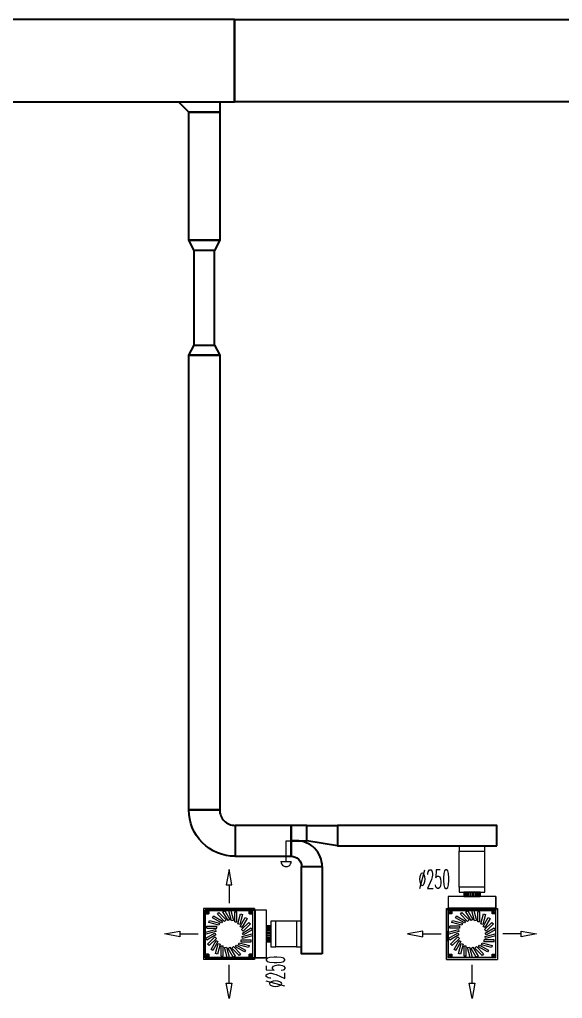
# Model space of a CAD drawing. Header units: inches. Extents: x -172 to 5713, y -54 to 3470.
# Drawn here: x 3937 to 4464, y 27 to 978 of the extents above; entities that cross this region are included whole.
import ezdxf
from ezdxf.enums import TextEntityAlignment as Align

# ---------------------------------------------------------------- set-up
doc = ezdxf.new("R2010")
doc.units = ezdxf.units.IN
doc.header["$MEASUREMENT"] = 0
doc.layers.add('MTY-UFLEME-KANALI', color=20, linetype='Continuous')
for name, color, linetype, lineweight in [('MTY-UFLEME-KANALI-CAP', 21, 'Continuous', 0), ('MTY-UFLEME-KANALI-Flex', 21, 'ZIGZAG', 0), ('STM-U-MENFEZ', 2, 'Continuous', 0), ('VDI3805_Objects', 7, 'Continuous', 0)]:
    doc.layers.add(name, color=color, linetype=linetype, lineweight=lineweight)
doc.styles.add('CAP', font='simplxtw.shx', dxfattribs={"width": 0.65})
doc.linetypes.add('ZIGZAG', pattern='A,0.0001,-0.2,[131,ltypeshp.shx,S=0.2,R=0,X=-0.2,Y=0],-0.4,[131,ltypeshp.shx,S=0.2,R=180.00002,X=0.2,Y=0],-0.2', length=0.8001)

# ---------------------------------------------------------------- blocks, each defined once
blk = doc.blocks.new('A$C19886442')
at = {"layer": 'STM-U-MENFEZ'}
for points in [[(5.15, 48.82), (8.04, 48.82), (5.15, 63.71), (2.26, 48.82), (5.15, 48.82), (5.15, 31)], [(-42.56, 1.2), (-42.56, -1.69), (-57.46, 1.2), (-42.56, 4.09), (-42.56, 1.2), (-24.75, 1.2)], [(5.15, -46.51), (8.04, -46.51), (5.15, -61.41), (2.26, -46.51), (5.15, -46.51), (5.15, -28.7)]]:
    blk.add_lwpolyline(points, dxfattribs=at)
at = {"layer": 'VDI3805_Objects', "color": 7}
for p, q in [((-19.75, 26.1), (30.05, 26.1)), ((-19.75, 26.1), (-19.75, -23.7)), ((-6.15, 20.55), (-4.74, 21.96)), ((0.92, 13.47), (-6.15, 20.55)), ((-4.74, 21.96), (2.33, 14.89)), ((-1.81, 24.25), (-1.81, 24.35)), ((-1.81, 24.35), (7.75, 24.35)), ((7.75, 24.25), (-1.81, 24.25)), ((-0.76, 22.81), (0.97, 23.81)), ((4.24, 14.15), (-0.76, 22.81)), ((0.97, 23.81), (5.97, 15.15)), ((5.03, 23.6), (6.97, 24.12)), ((7.62, 13.94), (5.03, 23.6)), ((6.97, 24.12), (9.55, 14.46)), ((7.75, 24.25), (7.75, 24.35)), ((10.84, 22.87), (12.84, 22.87)), ((10.84, 12.87), (10.84, 22.87)), ((12.84, 12.87), (12.84, 22.87)), ((13.66, 11), (16.25, 20.66)), ((18.18, 20.14), (15.59, 10.48)), ((16.25, 20.66), (18.18, 20.14)), ((30.05, 26.1), (30.05, -23.7)), ((-14.31, 12.31), (-13.79, 14.24)), ((-4.65, 9.72), (-14.31, 12.31)), ((-13.79, 14.24), (-4.13, 11.65)), ((-10.77, 16.96), (-9.77, 18.69)), ((-2.11, 11.96), (-10.77, 16.96)), ((-9.77, 18.69), (-1.11, 13.69)), ((-4.13, 11.65), (-4.65, 9.72)), ((-1.11, 13.69), (-2.11, 11.96)), ((2.33, 14.89), (0.92, 13.47)), ((5.97, 15.15), (4.24, 14.15)), ((9.55, 14.46), (7.62, 13.94)), ((10.84, 12.87), (12.84, 12.87)), ((15.59, 10.48), (13.66, 11)), ((15.91, 8.46), (20.91, 17.12)), ((17.42, 5.43), (24.49, 12.5)), ((22.64, 16.12), (17.64, 7.46)), ((25.9, 11.09), (18.83, 4.02)), ((20.91, 17.12), (22.64, 16.12)), ((24.49, 12.5), (25.9, 11.09)), ((-17.77, 3.02), (-8.11, 5.61)), ((-17.25, 1.09), (-17.77, 3.02)), ((-17.46, -2.97), (-8.8, 2.03)), ((-7.59, 3.68), (-17.25, 1.09)), ((-16.52, 8.89), (-6.52, 8.89)), ((-16.52, 6.89), (-16.52, 8.89)), ((-16.52, 6.89), (-6.52, 6.89)), ((-7.8, 0.3), (-16.46, -4.7)), ((-8.8, 2.03), (-7.8, 0.3)), ((-8.11, 5.61), (-7.59, 3.68)), ((-6.52, 6.89), (-6.52, 8.89)), ((17.64, 7.46), (15.91, 8.46)), ((18.83, 4.02), (17.42, 5.43)), ((17.89, -1.27), (27.55, 1.32)), ((18.1, 2.11), (26.76, 7.11)), ((19.1, 0.38), (18.1, 2.11)), ((27.76, 5.38), (19.1, 0.38)), ((26.76, 7.11), (27.76, 5.38)), ((27.55, 1.32), (28.07, -0.61)), ((-16.46, -4.7), (-17.46, -2.97)), ((-15.61, -8.68), (-8.54, -1.61)), ((-14.19, -10.1), (-15.61, -8.68)), ((-7.12, -3.02), (-14.19, -10.1)), ((-12.34, -13.72), (-7.34, -5.06)), ((-5.61, -6.06), (-10.61, -14.72)), ((-8.54, -1.61), (-7.12, -3.02)), ((-7.89, -17.74), (-5.3, -8.08)), ((-7.34, -5.06), (-5.61, -6.06)), ((-3.37, -8.59), (-5.95, -18.25)), ((-5.3, -8.08), (-3.37, -8.59)), ((14.43, -9.24), (14.95, -7.31)), ((24.09, -11.83), (14.43, -9.24)), ((14.95, -7.31), (24.6, -9.9)), ((16.81, -4.48), (26.81, -4.48)), ((16.81, -6.48), (16.81, -4.48)), ((16.81, -6.48), (26.81, -6.48)), ((18.41, -3.2), (17.89, -1.27)), ((28.07, -0.61), (18.41, -3.2)), ((26.81, -6.48), (26.81, -4.48)), ((-10.61, -14.72), (-12.34, -13.72)), ((-5.95, -18.25), (-7.89, -17.74)), ((-2.54, -20.46), (-2.54, -10.46)), ((-2.54, -10.46), (-0.54, -10.46)), ((-0.54, -20.46), (-0.54, -10.46)), ((0.74, -12.06), (2.67, -11.54)), ((3.33, -21.71), (0.74, -12.06)), ((2.67, -11.54), (5.26, -21.2)), ((4.32, -12.74), (6.06, -11.74)), ((9.32, -21.4), (4.32, -12.74)), ((6.06, -11.74), (11.06, -20.4)), ((7.96, -12.48), (9.38, -11.07)), ((15.03, -19.55), (7.96, -12.48)), ((9.38, -11.07), (16.45, -18.14)), ((11.41, -11.29), (12.41, -9.56)), ((20.07, -16.29), (11.41, -11.29)), ((12.41, -9.56), (21.07, -14.56)), ((16.45, -18.14), (15.03, -19.55)), ((21.07, -14.56), (20.07, -16.29)), ((24.6, -9.9), (24.09, -11.83)), ((30.05, -23.7), (-19.75, -23.7)), ((-2.54, -20.46), (-0.54, -20.46)), ((5.26, -21.2), (3.33, -21.71)), ((11.06, -20.4), (9.32, -21.4))]:
    blk.add_line(p, q, dxfattribs=at)
at = {"layer": 'VDI3805_Objects', "color": 0}
for p, q in [((29.95, 26), (-19.65, 26)), ((-19.65, 26), (-19.65, -23.6)), ((29.95, 26), (29.95, -23.6)), ((29.95, -23.6), (-19.65, -23.6))]:
    blk.add_line(p, q, dxfattribs=at)
at = {"layer": 'VDI3805_Objects', "color": 253}
for p, q in [((28.2, 24.25), (-17.9, 24.25)), ((-17.9, -21.85), (-17.9, 24.25)), ((-17.8, 24.15), (28.1, 24.15)), ((-17.8, -21.75), (-17.8, 24.15)), ((-14.75, 23.7), (-17.35, 23.7)), ((-17.35, 23.7), (-17.35, 20.7)), ((-17.35, 23.7), (-14.35, 23.7)), ((-17.35, 20.7), (-14.75, 20.7)), ((-14.35, 20.7), (-17.35, 20.7)), ((-16.35, 22.2), (-16.34, 22.3)), ((-16.34, 22.11), (-16.35, 22.2)), ((-16.34, 22.3), (-16.31, 22.39)), ((-16.31, 22.01), (-16.34, 22.11)), ((-16.31, 22.39), (-16.27, 22.48)), ((-16.27, 21.93), (-16.31, 22.01)), ((-16.27, 22.48), (-16.21, 22.56)), ((-16.21, 21.85), (-16.27, 21.93)), ((-16.21, 22.56), (-16.13, 22.62)), ((-16.13, 21.79), (-16.21, 21.85)), ((-16.13, 22.62), (-16.04, 22.67)), ((-16.04, 21.74), (-16.13, 21.79)), ((-16.04, 22.67), (-15.95, 22.69)), ((-15.95, 21.71), (-16.04, 21.74)), ((-15.95, 22.69), (-15.85, 22.7)), ((-15.85, 21.7), (-15.95, 21.71)), ((-15.85, 22.7), (-15.75, 22.69)), ((-15.75, 21.71), (-15.85, 21.7)), ((-15.75, 22.69), (-15.66, 22.67)), ((-15.66, 21.74), (-15.75, 21.71)), ((-15.66, 22.67), (-15.57, 22.62)), ((-15.57, 21.79), (-15.66, 21.74)), ((-15.57, 22.62), (-15.5, 22.56)), ((-15.5, 21.85), (-15.57, 21.79)), ((-15.5, 22.56), (-15.44, 22.48)), ((-15.44, 21.93), (-15.5, 21.85)), ((-15.44, 22.48), (-15.39, 22.39)), ((-15.39, 22.01), (-15.44, 21.93)), ((-15.39, 22.39), (-15.36, 22.3)), ((-15.36, 22.11), (-15.39, 22.01)), ((-15.36, 22.3), (-15.35, 22.2)), ((-15.35, 22.2), (-15.36, 22.11)), ((-14.75, 23.7), (-14.75, 20.7)), ((-14.35, 23.7), (-14.35, 20.7)), ((24.65, 20.7), (24.65, 23.7)), ((24.65, 23.7), (27.65, 23.7)), ((27.65, 20.7), (24.65, 20.7)), ((27.65, 23.7), (25.05, 23.7)), ((25.05, 20.7), (25.05, 23.7)), ((25.05, 20.7), (27.65, 20.7)), ((25.65, 22.2), (25.66, 22.3)), ((25.66, 22.11), (25.65, 22.2)), ((25.66, 22.3), (25.69, 22.39)), ((25.69, 22.01), (25.66, 22.11)), ((25.69, 22.39), (25.73, 22.48)), ((25.73, 21.93), (25.69, 22.01)), ((25.73, 22.48), (25.79, 22.56)), ((25.79, 21.85), (25.73, 21.93)), ((25.79, 22.56), (25.87, 22.62)), ((25.87, 21.79), (25.79, 21.85)), ((25.87, 22.62), (25.96, 22.67)), ((25.96, 21.74), (25.87, 21.79)), ((25.96, 22.67), (26.05, 22.69)), ((26.05, 21.71), (25.96, 21.74)), ((26.05, 22.69), (26.15, 22.7)), ((26.15, 21.7), (26.05, 21.71)), ((26.15, 22.7), (26.25, 22.69)), ((26.25, 21.71), (26.15, 21.7)), ((26.25, 22.69), (26.34, 22.67)), ((26.34, 21.74), (26.25, 21.71)), ((26.34, 22.67), (26.43, 22.62)), ((26.43, 21.79), (26.34, 21.74)), ((26.43, 22.62), (26.5, 22.56)), ((26.5, 21.85), (26.43, 21.79)), ((26.5, 22.56), (26.56, 22.48)), ((26.56, 21.93), (26.5, 21.85)), ((26.56, 22.48), (26.61, 22.39)), ((26.61, 22.01), (26.56, 21.93)), ((26.61, 22.39), (26.64, 22.3)), ((26.64, 22.11), (26.61, 22.01)), ((26.64, 22.3), (26.65, 22.2)), ((26.65, 22.2), (26.64, 22.11)), ((27.65, 20.7), (27.65, 23.7)), ((28.1, 24.15), (28.1, -21.75)), ((28.2, -21.85), (28.2, 24.25)), ((28.2, 24.25), (30.47, 24.25)), ((41.7, 24.25), (28.2, 24.25)), ((30.47, 24.25), (30.47, -21.85)), ((41.7, 24.25), (30.47, 24.25)), ((41.6, -21.85), (41.6, 24.25)), ((41.6, 24.25), (41.7, 24.25)), ((41.7, -21.85), (41.7, 24.25)), ((41.7, -21.85), (41.7, 24.25)), ((41.7, 8.95), (41.7, 9.1)), ((45.7, 9.1), (41.7, 9.1)), ((45.7, 9), (41.7, 9)), ((41.7, 9), (41.7, 8.85)), ((41.7, 8.5), (41.7, 8.95)), ((45.7, 8.95), (41.7, 8.95)), ((45.7, 8.85), (41.7, 8.85)), ((41.7, 8.85), (41.7, 8.41)), ((41.7, 7.77), (41.7, 8.5)), ((45.7, 8.5), (41.7, 8.5)), ((45.7, 8.41), (41.7, 8.41)), ((41.7, 8.41), (41.7, 7.69)), ((41.7, 6.79), (41.7, 7.77)), ((45.7, 7.77), (41.7, 7.77)), ((45.7, 7.69), (41.7, 7.69)), ((41.7, 7.69), (41.7, 6.72)), ((41.7, 5.59), (41.7, 6.79)), ((45.7, 6.79), (41.7, 6.79)), ((45.7, 6.72), (41.7, 6.72)), ((41.7, 6.72), (41.7, 5.54)), ((41.7, 4.23), (41.7, 5.59)), ((45.7, 5.59), (41.7, 5.59)), ((45.7, 5.54), (41.7, 5.54)), ((41.7, 5.54), (41.7, 4.19)), ((41.7, 2.74), (41.7, 4.23)), ((45.7, 4.23), (41.7, 4.23)), ((45.7, 4.19), (41.7, 4.19)), ((41.7, 4.19), (41.7, 2.73)), ((41.7, 1.2), (41.7, 2.74)), ((45.7, 2.74), (41.7, 2.74)), ((45.7, 2.73), (41.7, 2.73)), ((41.7, 2.73), (41.7, 1.2)), ((41.7, -0.34), (41.7, 1.2)), ((45.7, 1.2), (41.7, 1.2)), ((41.7, 1.2), (41.7, -0.32)), ((45.7, 8.95), (45.7, 9.1)), ((45.7, 8.85), (45.7, 9)), ((45.7, 8.5), (45.7, 8.95)), ((45.7, 8.41), (45.7, 8.85)), ((45.7, 7.77), (45.7, 8.5)), ((45.7, 7.69), (45.7, 8.41)), ((45.7, 6.79), (45.7, 7.77)), ((45.7, 6.72), (45.7, 7.69)), ((45.7, 5.59), (45.7, 6.79)), ((45.7, 5.54), (45.7, 6.72)), ((45.7, 4.23), (45.7, 5.59)), ((45.7, 4.19), (45.7, 5.54)), ((45.7, 2.74), (45.7, 4.23)), ((45.7, 2.73), (45.7, 4.19)), ((45.7, 1.2), (45.7, 2.74)), ((45.7, 1.2), (45.7, 2.73)), ((45.7, -0.34), (45.7, 1.2)), ((45.7, -0.32), (45.7, 1.2)), ((45.7, -0.32), (41.7, -0.32)), ((41.7, -0.32), (41.7, -1.78)), ((41.7, -1.82), (41.7, -0.34)), ((45.7, -0.34), (41.7, -0.34)), ((45.7, -1.78), (41.7, -1.78)), ((41.7, -1.78), (41.7, -3.13)), ((41.7, -3.19), (41.7, -1.82)), ((45.7, -1.82), (41.7, -1.82)), ((45.7, -3.13), (41.7, -3.13)), ((41.7, -3.13), (41.7, -4.31)), ((41.7, -4.38), (41.7, -3.19)), ((45.7, -3.19), (41.7, -3.19)), ((45.7, -4.31), (41.7, -4.31)), ((41.7, -4.31), (41.7, -5.28)), ((41.7, -5.36), (41.7, -4.38)), ((45.7, -4.38), (41.7, -4.38)), ((45.7, -5.28), (41.7, -5.28)), ((41.7, -5.28), (41.7, -6)), ((41.7, -6.09), (41.7, -5.36)), ((45.7, -5.36), (41.7, -5.36)), ((45.7, -6), (41.7, -6)), ((41.7, -6), (41.7, -6.45)), ((41.7, -6.54), (41.7, -6.09)), ((45.7, -6.09), (41.7, -6.09)), ((45.7, -6.45), (41.7, -6.45)), ((41.7, -6.45), (41.7, -6.6)), ((41.7, -6.54), (41.7, -6.7)), ((45.7, -6.54), (41.7, -6.54)), ((45.7, -6.6), (41.7, -6.6)), ((45.7, -6.7), (41.7, -6.7)), ((45.7, -1.78), (45.7, -0.32)), ((45.7, -1.82), (45.7, -0.34)), ((45.7, -3.13), (45.7, -1.78)), ((45.7, -3.19), (45.7, -1.82)), ((45.7, -4.31), (45.7, -3.13)), ((45.7, -4.38), (45.7, -3.19)), ((45.7, -5.28), (45.7, -4.31)), ((45.7, -5.36), (45.7, -4.38)), ((45.7, -6), (45.7, -5.28)), ((45.7, -6.09), (45.7, -5.36)), ((45.7, -6.45), (45.7, -6)), ((45.7, -6.54), (45.7, -6.09)), ((45.7, -6.6), (45.7, -6.45)), ((45.7, -6.7), (45.7, -6.54)), ((-14.75, -18.3), (-17.35, -18.3)), ((-17.35, -18.3), (-17.35, -21.3)), ((-17.35, -18.3), (-14.35, -18.3)), ((-14.75, -18.3), (-14.75, -21.3)), ((-14.35, -18.3), (-14.35, -21.3)), ((24.65, -21.3), (24.65, -18.3)), ((24.65, -18.3), (27.65, -18.3)), ((27.65, -18.3), (25.05, -18.3)), ((25.05, -21.3), (25.05, -18.3)), ((27.65, -21.3), (27.65, -18.3)), ((-17.9, -21.85), (28.2, -21.85)), ((28.1, -21.75), (-17.8, -21.75)), ((-17.35, -21.3), (-14.75, -21.3)), ((-14.35, -21.3), (-17.35, -21.3)), ((-16.35, -19.8), (-16.34, -19.7)), ((-16.34, -19.89), (-16.35, -19.8)), ((-16.34, -19.7), (-16.31, -19.61)), ((-16.31, -19.99), (-16.34, -19.89)), ((-16.31, -19.61), (-16.27, -19.52)), ((-16.27, -20.07), (-16.31, -19.99)), ((-16.27, -19.52), (-16.21, -19.44)), ((-16.21, -20.15), (-16.27, -20.07)), ((-16.21, -19.44), (-16.13, -19.38)), ((-16.13, -20.21), (-16.21, -20.15)), ((-16.13, -19.38), (-16.04, -19.33)), ((-16.04, -20.26), (-16.13, -20.21)), ((-16.04, -19.33), (-15.95, -19.31)), ((-15.95, -20.29), (-16.04, -20.26)), ((-15.95, -19.31), (-15.85, -19.3)), ((-15.85, -20.3), (-15.95, -20.29)), ((-15.85, -19.3), (-15.75, -19.31)), ((-15.75, -20.29), (-15.85, -20.3)), ((-15.75, -19.31), (-15.66, -19.33)), ((-15.66, -20.26), (-15.75, -20.29)), ((-15.66, -19.33), (-15.57, -19.38)), ((-15.57, -20.21), (-15.66, -20.26)), ((-15.57, -19.38), (-15.5, -19.44)), ((-15.5, -20.15), (-15.57, -20.21)), ((-15.5, -19.44), (-15.44, -19.52)), ((-15.44, -20.07), (-15.5, -20.15)), ((-15.44, -19.52), (-15.39, -19.61)), ((-15.39, -19.99), (-15.44, -20.07)), ((-15.39, -19.61), (-15.36, -19.7)), ((-15.36, -19.89), (-15.39, -19.99)), ((-15.36, -19.7), (-15.35, -19.8)), ((-15.35, -19.8), (-15.36, -19.89)), ((27.65, -21.3), (24.65, -21.3)), ((25.05, -21.3), (27.65, -21.3)), ((25.65, -19.8), (25.66, -19.7)), ((25.66, -19.89), (25.65, -19.8)), ((25.66, -19.7), (25.69, -19.61)), ((25.69, -19.99), (25.66, -19.89)), ((25.69, -19.61), (25.73, -19.52)), ((25.73, -20.07), (25.69, -19.99)), ((25.73, -19.52), (25.79, -19.44)), ((25.79, -20.15), (25.73, -20.07)), ((25.79, -19.44), (25.87, -19.38)), ((25.87, -20.21), (25.79, -20.15)), ((25.87, -19.38), (25.96, -19.33)), ((25.96, -20.26), (25.87, -20.21)), ((25.96, -19.33), (26.05, -19.31)), ((26.05, -20.29), (25.96, -20.26)), ((26.05, -19.31), (26.15, -19.3)), ((26.15, -20.3), (26.05, -20.29)), ((26.15, -19.3), (26.25, -19.31)), ((26.25, -20.29), (26.15, -20.3)), ((26.25, -19.31), (26.34, -19.33)), ((26.34, -20.26), (26.25, -20.29)), ((26.34, -19.33), (26.43, -19.38)), ((26.43, -20.21), (26.34, -20.26)), ((26.43, -19.38), (26.5, -19.44)), ((26.5, -20.15), (26.43, -20.21)), ((26.5, -19.44), (26.56, -19.52)), ((26.56, -20.07), (26.5, -20.15)), ((26.56, -19.52), (26.61, -19.61)), ((26.61, -19.99), (26.56, -20.07)), ((26.61, -19.61), (26.64, -19.7)), ((26.64, -19.89), (26.61, -19.99)), ((26.64, -19.7), (26.65, -19.8)), ((26.65, -19.8), (26.64, -19.89)), ((28.2, -21.85), (30.47, -21.85)), ((41.7, -21.85), (28.2, -21.85)), ((30.47, -21.85), (41.7, -21.85)), ((41.7, -21.85), (41.6, -21.85))]:
    blk.add_line(p, q, dxfattribs=at)
at = {"layer": 'VDI3805_Objects', "color": 38}
for p, q in [((-1.57, 24.38), (-1.74, 24.38)), ((-1.74, 24.38), (-1.74, 24.26)), ((-1.74, 24.38), (-1.51, 24.38)), ((-1.74, 24.26), (-1.57, 24.26)), ((-1.51, 24.26), (-1.74, 24.26)), ((-1.38, 24.38), (-1.57, 24.38)), ((-1.57, 24.38), (-1.57, 24.26)), ((-1.57, 24.26), (-1.38, 24.26)), ((-1.51, 24.38), (-1.51, 24.26)), ((-1.35, 24.38), (-1.38, 24.38)), ((-1.38, 24.38), (-1.38, 24.26)), ((-1.38, 24.26), (-1.35, 24.26)), ((-1.35, 24.38), (-1.23, 24.38)), ((-1.35, 24.38), (-1.35, 24.26)), ((-1.23, 24.26), (-1.35, 24.26)), ((-1.23, 24.38), (-1.23, 24.26)), ((-0.95, 24.38), (-1.07, 24.38)), ((-1.07, 24.26), (-1.07, 24.38)), ((-0.95, 24.26), (-1.07, 24.26)), ((-0.95, 24.26), (-0.95, 24.38)), ((-0.69, 24.38), (-0.8, 24.38)), ((-0.8, 24.38), (-0.8, 24.26)), ((-0.8, 24.38), (-0.69, 24.38)), ((-0.8, 24.26), (-0.69, 24.26)), ((-0.69, 24.26), (-0.8, 24.26)), ((-0.38, 24.38), (-0.69, 24.38)), ((-0.69, 24.38), (-0.69, 24.26)), ((-0.69, 24.38), (-0.69, 24.26)), ((-0.69, 24.38), (-0.39, 24.38)), ((-0.69, 24.26), (-0.38, 24.26)), ((-0.39, 24.26), (-0.69, 24.26)), ((-0.39, 24.38), (-0.39, 24.26)), ((-0.39, 24.38), (-0.27, 24.38)), ((-0.27, 24.26), (-0.39, 24.26)), ((-0.27, 24.38), (-0.38, 24.38)), ((-0.38, 24.38), (-0.38, 24.26)), ((-0.38, 24.26), (-0.27, 24.26)), ((-0.27, 24.38), (-0.27, 24.26)), ((0.01, 24.38), (-0.11, 24.38)), ((-0.11, 24.38), (-0.11, 24.26)), ((-0.11, 24.26), (0.01, 24.26)), ((0.28, 24.38), (0.01, 24.38)), ((0.01, 24.38), (0.01, 24.26)), ((0.01, 24.26), (0.28, 24.26)), ((0.28, 24.38), (0.39, 24.38)), ((0.28, 24.38), (0.28, 24.26)), ((0.39, 24.26), (0.28, 24.26)), ((0.39, 24.38), (0.39, 24.26)), ((0.56, 24.38), (0.55, 24.38)), ((0.55, 24.38), (0.55, 24.26)), ((0.55, 24.38), (0.61, 24.38)), ((0.61, 24.38), (0.55, 24.38)), ((0.55, 24.38), (0.55, 24.26)), ((0.55, 24.38), (0.56, 24.38)), ((0.55, 24.26), (0.56, 24.26)), ((0.61, 24.26), (0.55, 24.26)), ((0.55, 24.26), (0.61, 24.26)), ((0.56, 24.26), (0.55, 24.26)), ((0.56, 24.38), (0.59, 24.38)), ((0.59, 24.38), (0.56, 24.38)), ((0.56, 24.38), (0.56, 24.26)), ((0.59, 24.26), (0.56, 24.26)), ((0.56, 24.26), (0.59, 24.26)), ((0.59, 24.38), (0.59, 24.26)), ((0.59, 24.38), (0.62, 24.38)), ((0.62, 24.38), (0.59, 24.38)), ((0.59, 24.38), (0.59, 24.26)), ((0.62, 24.26), (0.59, 24.26)), ((0.59, 24.26), (0.62, 24.26)), ((0.61, 24.38), (0.61, 24.26)), ((0.61, 24.38), (0.67, 24.38)), ((0.67, 24.38), (0.61, 24.38)), ((0.61, 24.38), (0.61, 24.26)), ((0.67, 24.26), (0.61, 24.26)), ((0.61, 24.26), (0.67, 24.26)), ((0.62, 24.38), (0.62, 24.26)), ((0.62, 24.38), (0.65, 24.38)), ((0.65, 24.38), (0.62, 24.38)), ((0.62, 24.38), (0.62, 24.26)), ((0.65, 24.26), (0.62, 24.26)), ((0.62, 24.26), (0.65, 24.26)), ((0.65, 24.38), (0.65, 24.26)), ((0.65, 24.38), (0.68, 24.38)), ((0.68, 24.38), (0.65, 24.38)), ((0.65, 24.38), (0.65, 24.26)), ((0.68, 24.26), (0.65, 24.26)), ((0.65, 24.26), (0.68, 24.26)), ((0.67, 24.38), (0.67, 24.26)), ((0.67, 24.38), (0.73, 24.38)), ((0.73, 24.38), (0.67, 24.38)), ((0.67, 24.38), (0.67, 24.26)), ((0.73, 24.26), (0.67, 24.26)), ((0.67, 24.26), (0.73, 24.26)), ((0.68, 24.38), (0.68, 24.26)), ((0.68, 24.38), (0.72, 24.38)), ((0.72, 24.38), (0.68, 24.38)), ((0.68, 24.38), (0.68, 24.26)), ((0.72, 24.26), (0.68, 24.26)), ((0.68, 24.26), (0.72, 24.26)), ((0.72, 24.38), (0.72, 24.26)), ((0.72, 24.38), (0.76, 24.38)), ((0.76, 24.38), (0.72, 24.38)), ((0.72, 24.38), (0.72, 24.26)), ((0.76, 24.26), (0.72, 24.26)), ((0.72, 24.26), (0.76, 24.26)), ((0.73, 24.38), (0.73, 24.26)), ((0.73, 24.38), (0.8, 24.38)), ((0.8, 24.38), (0.73, 24.38)), ((0.73, 24.38), (0.73, 24.26)), ((0.8, 24.26), (0.73, 24.26)), ((0.73, 24.26), (0.8, 24.26)), ((0.76, 24.38), (0.76, 24.26)), ((0.76, 24.38), (0.79, 24.38)), ((0.79, 24.38), (0.76, 24.38)), ((0.76, 24.38), (0.76, 24.26)), ((0.79, 24.26), (0.76, 24.26)), ((0.76, 24.26), (0.79, 24.26)), ((0.79, 24.38), (0.79, 24.26)), ((0.79, 24.38), (0.82, 24.38)), ((0.83, 24.38), (0.79, 24.38)), ((0.79, 24.38), (0.79, 24.26)), ((0.82, 24.26), (0.79, 24.26)), ((0.79, 24.26), (0.83, 24.26)), ((0.8, 24.38), (0.8, 24.26)), ((0.8, 24.38), (0.85, 24.38)), ((0.85, 24.38), (0.8, 24.38)), ((0.8, 24.38), (0.8, 24.26)), ((0.85, 24.26), (0.8, 24.26)), ((0.8, 24.26), (0.85, 24.26)), ((0.82, 24.38), (0.82, 24.26)), ((0.82, 24.38), (0.85, 24.38)), ((0.85, 24.26), (0.82, 24.26)), ((0.85, 24.38), (0.83, 24.38)), ((0.83, 24.38), (0.83, 24.26)), ((0.83, 24.26), (0.85, 24.26)), ((0.85, 24.38), (0.85, 24.26)), ((0.85, 24.38), (0.88, 24.38)), ((0.88, 24.38), (0.85, 24.38)), ((0.85, 24.38), (0.85, 24.26)), ((0.85, 24.38), (0.85, 24.26)), ((0.85, 24.38), (0.91, 24.38)), ((0.91, 24.38), (0.85, 24.38)), ((0.85, 24.38), (0.85, 24.26)), ((0.88, 24.26), (0.85, 24.26)), ((0.85, 24.26), (0.88, 24.26)), ((0.91, 24.26), (0.85, 24.26)), ((0.85, 24.26), (0.91, 24.26)), ((0.88, 24.38), (0.88, 24.26)), ((0.88, 24.38), (0.9, 24.38)), ((0.9, 24.38), (0.88, 24.38)), ((0.88, 24.38), (0.88, 24.26)), ((0.9, 24.26), (0.88, 24.26)), ((0.88, 24.26), (0.9, 24.26)), ((0.9, 24.38), (0.9, 24.26)), ((0.9, 24.38), (0.91, 24.38)), ((0.91, 24.38), (0.9, 24.38)), ((0.9, 24.38), (0.9, 24.26)), ((0.91, 24.26), (0.9, 24.26)), ((0.9, 24.26), (0.91, 24.26)), ((0.91, 24.38), (0.91, 24.26)), ((0.91, 24.38), (0.91, 24.38)), ((0.91, 24.38), (0.91, 24.26)), ((0.91, 24.38), (0.91, 24.38)), ((0.91, 24.38), (0.91, 24.26)), ((0.91, 24.38), (0.91, 24.26)), ((0.91, 24.38), (0.96, 24.38)), ((0.96, 24.38), (0.91, 24.38)), ((0.91, 24.38), (0.91, 24.26)), ((0.91, 24.26), (0.91, 24.26)), ((0.91, 24.26), (0.91, 24.26)), ((0.96, 24.26), (0.91, 24.26)), ((0.91, 24.26), (0.96, 24.26)), ((0.96, 24.38), (0.96, 24.26)), ((0.96, 24.38), (1, 24.38)), ((1, 24.38), (0.96, 24.38)), ((0.96, 24.38), (0.96, 24.26)), ((1, 24.26), (0.96, 24.26)), ((0.96, 24.26), (1, 24.26)), ((1, 24.38), (1, 24.26)), ((1, 24.38), (1.02, 24.38)), ((1.02, 24.26), (1, 24.26)), ((1.02, 24.38), (1.02, 24.26)), ((1.02, 24.38), (1.04, 24.38)), ((1.04, 24.26), (1.02, 24.26)), ((1.04, 24.38), (1.04, 24.26)), ((1.04, 24.38), (1.05, 24.38)), ((1.05, 24.26), (1.04, 24.26)), ((1.05, 24.38), (1.05, 24.26)), ((1.2, 24.38), (1.58, 24.38)), ((1.2, 24.38), (1.2, 24.26)), ((1.2, 24.38), (1.47, 24.38)), ((1.58, 24.26), (1.2, 24.26)), ((1.47, 24.26), (1.2, 24.26)), ((1.47, 24.38), (1.47, 24.26)), ((1.58, 24.38), (1.58, 24.26)), ((2.25, 24.38), (1.73, 24.38)), ((1.73, 24.38), (1.73, 24.26)), ((1.73, 24.38), (1.93, 24.38)), ((1.73, 24.26), (2.25, 24.26)), ((1.93, 24.26), (1.73, 24.26)), ((1.93, 24.38), (1.93, 24.26)), ((1.93, 24.38), (2.05, 24.38)), ((2.05, 24.26), (1.93, 24.26)), ((2.05, 24.38), (2.05, 24.26)), ((2.05, 24.38), (2.25, 24.38)), ((2.25, 24.26), (2.05, 24.26)), ((2.25, 24.38), (2.25, 24.26)), ((2.35, 24.38), (2.34, 24.38)), ((2.34, 24.38), (2.34, 24.26)), ((2.34, 24.38), (2.34, 24.38)), ((2.34, 24.38), (2.34, 24.26)), ((2.34, 24.26), (2.35, 24.26)), ((2.34, 24.26), (2.34, 24.26)), ((2.37, 24.38), (2.35, 24.38)), ((2.35, 24.38), (2.35, 24.26)), ((2.35, 24.26), (2.37, 24.26)), ((2.4, 24.38), (2.37, 24.38)), ((2.37, 24.38), (2.37, 24.26)), ((2.37, 24.26), (2.37, 24.38)), ((2.37, 24.38), (2.38, 24.38)), ((2.37, 24.26), (2.4, 24.26)), ((2.38, 24.26), (2.37, 24.26)), ((2.39, 24.38), (2.38, 24.38)), ((2.38, 24.26), (2.38, 24.38)), ((2.38, 24.26), (2.39, 24.26)), ((2.39, 24.26), (2.39, 24.38)), ((2.4, 24.38), (2.39, 24.38)), ((2.39, 24.26), (2.4, 24.26)), ((2.44, 24.38), (2.4, 24.38)), ((2.4, 24.38), (2.4, 24.26)), ((2.4, 24.26), (2.4, 24.38)), ((2.43, 24.38), (2.4, 24.38)), ((2.4, 24.26), (2.44, 24.26)), ((2.4, 24.26), (2.43, 24.26)), ((2.43, 24.26), (2.43, 24.38)), ((2.46, 24.38), (2.43, 24.38)), ((2.43, 24.26), (2.46, 24.26)), ((2.48, 24.38), (2.44, 24.38)), ((2.44, 24.38), (2.44, 24.26)), ((2.44, 24.26), (2.48, 24.26)), ((2.46, 24.38), (2.45, 24.38)), ((2.45, 24.38), (2.45, 24.26)), ((2.45, 24.38), (2.45, 24.38)), ((2.45, 24.38), (2.45, 24.26)), ((2.45, 24.38), (2.46, 24.38)), ((2.52, 24.38), (2.45, 24.38)), ((2.45, 24.38), (2.45, 24.26)), ((2.45, 24.38), (2.5, 24.38)), ((2.45, 24.26), (2.46, 24.26)), ((2.45, 24.26), (2.45, 24.26)), ((2.46, 24.26), (2.45, 24.26)), ((2.45, 24.26), (2.52, 24.26)), ((2.5, 24.26), (2.45, 24.26)), ((2.45, 24.26), (2.45, 24.26)), ((2.46, 24.26), (2.46, 24.38)), ((2.49, 24.38), (2.46, 24.38)), ((2.47, 24.38), (2.46, 24.38)), ((2.46, 24.38), (2.46, 24.26)), ((2.46, 24.38), (2.46, 24.38)), ((2.46, 24.38), (2.46, 24.26)), ((2.46, 24.38), (2.46, 24.26)), ((2.46, 24.38), (2.46, 24.38)), ((2.46, 24.38), (2.46, 24.26)), ((2.46, 24.38), (2.47, 24.38)), ((2.46, 24.26), (2.49, 24.26)), ((2.46, 24.26), (2.47, 24.26)), ((2.46, 24.26), (2.46, 24.26)), ((2.46, 24.26), (2.46, 24.26)), ((2.47, 24.26), (2.46, 24.26)), ((2.49, 24.38), (2.47, 24.38)), ((2.47, 24.38), (2.47, 24.26)), ((2.47, 24.38), (2.47, 24.26)), ((2.47, 24.38), (2.48, 24.38)), ((2.47, 24.26), (2.49, 24.26)), ((2.48, 24.26), (2.47, 24.26)), ((2.52, 24.38), (2.48, 24.38)), ((2.48, 24.38), (2.48, 24.26)), ((2.48, 24.38), (2.48, 24.26)), ((2.48, 24.38), (2.49, 24.38)), ((2.48, 24.26), (2.52, 24.26)), ((2.49, 24.26), (2.48, 24.26)), ((2.49, 24.26), (2.49, 24.38)), ((2.53, 24.38), (2.49, 24.38)), ((2.5, 24.38), (2.49, 24.38)), ((2.49, 24.38), (2.49, 24.26)), ((2.49, 24.38), (2.49, 24.26)), ((2.49, 24.38), (2.51, 24.38)), ((2.49, 24.26), (2.53, 24.26)), ((2.49, 24.26), (2.5, 24.26)), ((2.51, 24.26), (2.49, 24.26)), ((2.51, 24.38), (2.5, 24.38)), ((2.5, 24.38), (2.5, 24.26)), ((2.5, 24.38), (2.5, 24.26)), ((2.5, 24.38), (2.57, 24.38)), ((2.5, 24.26), (2.5, 24.38)), ((2.5, 24.38), (2.5, 24.38)), ((2.5, 24.26), (2.5, 24.38)), ((2.5, 24.38), (2.5, 24.38)), ((2.5, 24.26), (2.5, 24.38)), ((2.5, 24.38), (2.5, 24.38)), ((2.5, 24.26), (2.5, 24.38)), ((2.5, 24.26), (2.5, 24.38)), ((2.5, 24.38), (2.5, 24.38)), ((2.51, 24.38), (2.5, 24.38)), ((2.5, 24.26), (2.51, 24.26)), ((2.57, 24.26), (2.5, 24.26)), ((2.5, 24.26), (2.5, 24.26)), ((2.5, 24.26), (2.5, 24.26)), ((2.5, 24.26), (2.5, 24.26)), ((2.5, 24.26), (2.5, 24.26)), ((2.5, 24.26), (2.51, 24.26)), ((2.53, 24.38), (2.51, 24.38)), ((2.51, 24.38), (2.51, 24.26)), ((2.51, 24.38), (2.51, 24.26)), ((2.51, 24.38), (2.52, 24.38)), ((2.51, 24.26), (2.51, 24.38)), ((2.52, 24.38), (2.51, 24.38)), ((2.51, 24.26), (2.53, 24.26)), ((2.52, 24.26), (2.51, 24.26)), ((2.51, 24.26), (2.52, 24.26)), ((2.57, 24.38), (2.52, 24.38)), ((2.52, 24.38), (2.52, 24.26)), ((2.52, 24.38), (2.52, 24.26)), ((2.52, 24.26), (2.52, 24.38)), ((2.52, 24.26), (2.52, 24.38)), ((2.52, 24.38), (2.52, 24.38)), ((2.53, 24.38), (2.52, 24.38)), ((2.52, 24.26), (2.57, 24.26)), ((2.52, 24.26), (2.52, 24.26)), ((2.52, 24.26), (2.53, 24.26)), ((2.53, 24.26), (2.53, 24.38)), ((2.57, 24.38), (2.53, 24.38)), ((2.66, 24.38), (2.53, 24.38)), ((2.53, 24.38), (2.53, 24.26)), ((2.62, 24.38), (2.53, 24.38)), ((2.53, 24.26), (2.57, 24.26)), ((2.53, 24.26), (2.66, 24.26)), ((2.53, 24.26), (2.62, 24.26)), ((2.61, 24.38), (2.57, 24.38)), ((2.57, 24.38), (2.57, 24.26)), ((2.6, 24.38), (2.57, 24.38)), ((2.57, 24.38), (2.57, 24.26)), ((2.57, 24.38), (2.62, 24.38)), ((2.57, 24.26), (2.61, 24.26)), ((2.57, 24.26), (2.6, 24.26)), ((2.62, 24.26), (2.57, 24.26)), ((2.6, 24.26), (2.6, 24.38)), ((2.64, 24.38), (2.6, 24.38)), ((2.6, 24.26), (2.64, 24.26)), ((2.65, 24.38), (2.61, 24.38)), ((2.61, 24.38), (2.61, 24.26)), ((2.65, 24.26), (2.61, 24.26)), ((2.62, 24.38), (2.62, 24.26)), ((2.62, 24.38), (2.66, 24.38)), ((2.66, 24.26), (2.62, 24.26)), ((2.64, 24.26), (2.64, 24.38)), ((2.67, 24.38), (2.64, 24.38)), ((2.64, 24.26), (2.67, 24.26)), ((2.69, 24.38), (2.65, 24.38)), ((2.65, 24.38), (2.65, 24.26)), ((2.69, 24.26), (2.65, 24.26)), ((2.66, 24.38), (2.66, 24.26)), ((2.67, 24.26), (2.67, 24.38)), ((2.7, 24.38), (2.67, 24.38)), ((2.67, 24.26), (2.7, 24.26)), ((2.73, 24.38), (2.69, 24.38)), ((2.69, 24.38), (2.69, 24.26)), ((2.73, 24.26), (2.69, 24.26)), ((2.7, 24.26), (2.7, 24.38)), ((2.73, 24.38), (2.7, 24.38)), ((2.7, 24.26), (2.73, 24.26)), ((2.73, 24.38), (2.76, 24.38)), ((2.73, 24.26), (2.73, 24.38)), ((2.75, 24.38), (2.73, 24.38)), ((2.73, 24.38), (2.73, 24.26)), ((2.76, 24.26), (2.73, 24.26)), ((2.73, 24.26), (2.75, 24.26)), ((2.75, 24.26), (2.75, 24.38)), ((2.76, 24.38), (2.75, 24.38)), ((2.75, 24.26), (2.76, 24.26)), ((2.76, 24.38), (2.76, 24.26)), ((2.78, 24.38), (2.76, 24.38)), ((2.76, 24.26), (2.76, 24.38)), ((2.76, 24.26), (2.76, 24.38)), ((2.76, 24.38), (2.76, 24.38)), ((2.78, 24.26), (2.76, 24.26)), ((2.76, 24.26), (2.76, 24.26)), ((2.79, 24.38), (2.78, 24.38)), ((2.78, 24.38), (2.78, 24.26)), ((2.79, 24.26), (2.78, 24.26)), ((2.8, 24.38), (2.79, 24.38)), ((2.79, 24.38), (2.79, 24.26)), ((2.8, 24.26), (2.79, 24.26)), ((2.8, 24.38), (2.8, 24.26)), ((2.94, 24.38), (2.91, 24.38)), ((2.91, 24.38), (2.91, 24.26)), ((2.91, 24.38), (3.22, 24.38)), ((2.91, 24.26), (2.94, 24.26)), ((3.22, 24.26), (2.91, 24.26)), ((3.25, 24.38), (2.94, 24.38)), ((2.94, 24.38), (2.94, 24.26)), ((2.94, 24.26), (3.25, 24.26)), ((3.27, 24.38), (2.96, 24.38)), ((2.96, 24.38), (2.96, 24.26)), ((2.96, 24.38), (3.8, 24.38)), ((2.96, 24.26), (3.27, 24.26)), ((3.8, 24.26), (2.96, 24.26)), ((3.03, 24.38), (2.99, 24.38)), ((2.99, 24.38), (2.99, 24.26)), ((2.99, 24.38), (3.3, 24.38)), ((2.99, 24.26), (3.03, 24.26)), ((3.3, 24.26), (2.99, 24.26)), ((3.34, 24.38), (3.03, 24.38)), ((3.03, 24.38), (3.03, 24.26)), ((3.03, 24.26), (3.34, 24.26)), ((3.11, 24.38), (3.08, 24.38)), ((3.08, 24.38), (3.08, 24.26)), ((3.08, 24.38), (3.39, 24.38)), ((3.08, 24.26), (3.11, 24.26)), ((3.39, 24.26), (3.08, 24.26)), ((3.42, 24.38), (3.11, 24.38)), ((3.11, 24.38), (3.11, 24.26)), ((3.11, 24.26), (3.42, 24.26)), ((3.2, 24.38), (3.16, 24.38)), ((3.16, 24.38), (3.16, 24.26)), ((3.16, 24.38), (3.47, 24.38)), ((3.16, 24.26), (3.2, 24.26)), ((3.47, 24.26), (3.16, 24.26)), ((3.44, 24.38), (3.2, 24.38)), ((3.2, 24.38), (3.2, 24.26)), ((3.2, 24.26), (3.44, 24.26)), ((3.22, 24.38), (3.22, 24.26)), ((3.22, 24.38), (3.25, 24.38)), ((3.25, 24.26), (3.22, 24.26)), ((3.25, 24.38), (3.25, 24.26)), ((3.28, 24.38), (3.25, 24.38)), ((3.25, 24.38), (3.25, 24.26)), ((3.25, 24.38), (3.39, 24.38)), ((3.25, 24.26), (3.28, 24.26)), ((3.39, 24.26), (3.25, 24.26)), ((4.11, 24.38), (3.27, 24.38)), ((3.27, 24.38), (3.27, 24.26)), ((3.27, 24.26), (4.11, 24.26)), ((3.36, 24.38), (3.28, 24.38)), ((3.28, 24.38), (3.28, 24.26)), ((3.28, 24.26), (3.36, 24.26)), ((3.3, 24.38), (3.3, 24.26)), ((3.3, 24.38), (3.34, 24.38)), ((3.34, 24.26), (3.3, 24.26)), ((3.34, 24.38), (3.34, 24.26)), ((3.39, 24.38), (3.36, 24.38)), ((3.36, 24.38), (3.36, 24.26)), ((3.36, 24.26), (3.39, 24.26)), ((3.39, 24.38), (3.39, 24.26)), ((3.39, 24.38), (3.42, 24.38)), ((3.39, 24.38), (3.39, 24.26)), ((3.42, 24.26), (3.39, 24.26)), ((3.42, 24.38), (3.42, 24.26)), ((3.47, 24.38), (3.44, 24.38)), ((3.44, 24.38), (3.44, 24.26)), ((3.44, 24.26), (3.47, 24.26)), ((3.47, 24.38), (3.47, 24.26)), ((3.54, 24.38), (3.85, 24.38)), ((3.58, 24.38), (3.54, 24.38)), ((3.54, 24.38), (3.54, 24.26)), ((3.85, 24.26), (3.54, 24.26)), ((3.54, 24.26), (3.58, 24.26)), ((3.8, 24.38), (3.58, 24.38)), ((3.58, 24.38), (3.58, 24.26)), ((3.58, 24.38), (3.61, 24.38)), ((3.89, 24.38), (3.58, 24.38)), ((3.58, 24.38), (3.58, 24.26)), ((3.58, 24.26), (3.8, 24.26)), ((3.61, 24.26), (3.58, 24.26)), ((3.58, 24.26), (3.89, 24.26)), ((3.61, 24.38), (3.77, 24.38)), ((3.61, 24.38), (3.61, 24.26)), ((3.77, 24.26), (3.61, 24.26)), ((3.63, 24.38), (3.94, 24.38)), ((3.66, 24.38), (3.63, 24.38)), ((3.63, 24.38), (3.63, 24.26)), ((3.94, 24.26), (3.63, 24.26)), ((3.63, 24.26), (3.66, 24.26)), ((3.72, 24.38), (3.66, 24.38)), ((3.66, 24.38), (3.66, 24.26)), ((3.66, 24.38), (3.69, 24.38)), ((3.97, 24.38), (3.66, 24.38)), ((3.66, 24.38), (3.66, 24.26)), ((3.66, 24.26), (3.72, 24.26)), ((3.69, 24.26), (3.66, 24.26)), ((3.66, 24.26), (3.97, 24.26)), ((3.69, 24.38), (3.69, 24.26)), ((3.69, 24.38), (3.72, 24.38)), ((3.72, 24.26), (3.69, 24.26)), ((3.71, 24.38), (4.03, 24.38)), ((3.75, 24.38), (3.71, 24.38)), ((3.71, 24.38), (3.71, 24.26)), ((4.03, 24.26), (3.71, 24.26)), ((3.71, 24.26), (3.75, 24.26)), ((3.72, 24.38), (3.72, 24.26)), ((4.06, 24.38), (3.75, 24.38)), ((3.75, 24.38), (3.75, 24.26)), ((3.75, 24.26), (4.06, 24.26)), ((3.77, 24.38), (3.77, 24.26)), ((3.77, 24.38), (3.8, 24.38)), ((3.8, 24.26), (3.77, 24.26)), ((3.8, 24.38), (3.8, 24.26)), ((3.8, 24.38), (4.11, 24.38)), ((3.8, 24.38), (3.8, 24.26)), ((4.11, 24.26), (3.8, 24.26)), ((3.85, 24.38), (3.85, 24.26)), ((3.85, 24.38), (3.89, 24.38)), ((3.89, 24.26), (3.85, 24.26)), ((3.89, 24.38), (3.89, 24.26)), ((3.94, 24.38), (3.94, 24.26)), ((3.94, 24.38), (3.97, 24.38)), ((3.97, 24.26), (3.94, 24.26)), ((3.97, 24.38), (3.97, 24.26)), ((4.03, 24.38), (4.03, 24.26)), ((4.03, 24.38), (4.06, 24.38)), ((4.06, 24.26), (4.03, 24.26)), ((4.06, 24.38), (4.06, 24.26)), ((4.11, 24.38), (4.11, 24.26)), ((4.16, 24.38), (4.15, 24.38)), ((4.15, 24.38), (4.15, 24.26)), ((4.16, 24.26), (4.15, 24.26)), ((4.19, 24.38), (4.16, 24.38)), ((4.16, 24.38), (4.16, 24.26)), ((4.16, 24.26), (4.19, 24.26)), ((4.25, 24.38), (4.19, 24.38)), ((4.19, 24.38), (4.19, 24.26)), ((4.19, 24.26), (4.25, 24.26)), ((4.32, 24.38), (4.25, 24.38)), ((4.25, 24.38), (4.25, 24.26)), ((4.25, 24.26), (4.32, 24.26)), ((4.32, 24.38), (4.41, 24.38)), ((4.32, 24.38), (4.32, 24.26)), ((4.41, 24.26), (4.32, 24.26)), ((4.41, 24.38), (4.41, 24.26)), ((4.41, 24.38), (4.52, 24.38)), ((4.52, 24.26), (4.41, 24.26)), ((4.42, 24.26), (4.42, 24.38)), ((4.42, 24.38), (4.44, 24.38)), ((4.42, 24.26), (4.42, 24.38)), ((4.42, 24.38), (4.42, 24.38)), ((4.44, 24.26), (4.42, 24.26)), ((4.42, 24.26), (4.42, 24.26)), ((4.44, 24.26), (4.44, 24.38)), ((4.44, 24.38), (4.47, 24.38)), ((4.47, 24.26), (4.44, 24.26)), ((4.47, 24.26), (4.47, 24.38)), ((4.47, 24.38), (4.51, 24.38)), ((4.51, 24.26), (4.47, 24.26)), ((4.51, 24.26), (4.51, 24.38)), ((4.51, 24.38), (4.56, 24.38)), ((4.56, 24.26), (4.51, 24.26)), ((4.52, 24.38), (4.52, 24.26)), ((4.52, 24.38), (4.63, 24.38)), ((4.63, 24.26), (4.52, 24.26)), ((4.56, 24.26), (4.56, 24.38)), ((4.56, 24.38), (4.62, 24.38)), ((4.62, 24.26), (4.56, 24.26)), ((4.62, 24.26), (4.62, 24.38)), ((4.62, 24.38), (4.68, 24.38)), ((4.68, 24.26), (4.62, 24.26)), ((4.63, 24.38), (4.63, 24.26)), ((4.63, 24.38), (4.75, 24.38)), ((4.75, 24.26), (4.63, 24.26)), ((4.68, 24.26), (4.68, 24.38)), ((4.75, 24.38), (4.68, 24.38)), ((4.68, 24.26), (4.75, 24.26)), ((4.75, 24.38), (4.75, 24.26)), ((4.81, 24.38), (4.75, 24.38)), ((4.87, 24.38), (4.75, 24.38)), ((4.75, 24.26), (4.81, 24.26)), ((4.75, 24.26), (4.87, 24.26)), ((4.81, 24.26), (4.81, 24.38)), ((4.87, 24.38), (4.81, 24.38)), ((4.81, 24.26), (4.87, 24.26)), ((4.87, 24.26), (4.87, 24.38)), ((4.93, 24.38), (4.87, 24.38)), ((4.98, 24.38), (4.87, 24.38)), ((4.87, 24.38), (4.87, 24.26)), ((4.87, 24.26), (4.93, 24.26)), ((4.87, 24.26), (4.98, 24.26)), ((4.93, 24.26), (4.93, 24.38)), ((4.98, 24.38), (4.93, 24.38)), ((4.93, 24.26), (4.98, 24.26)), ((4.98, 24.26), (4.98, 24.38)), ((5.02, 24.38), (4.98, 24.38)), ((5.08, 24.38), (4.98, 24.38)), ((4.98, 24.38), (4.98, 24.26)), ((4.98, 24.26), (5.02, 24.26)), ((4.98, 24.26), (5.08, 24.26)), ((5.02, 24.26), (5.02, 24.38)), ((5.05, 24.38), (5.02, 24.38)), ((5.02, 24.26), (5.05, 24.26)), ((5.05, 24.26), (5.05, 24.38)), ((5.07, 24.38), (5.05, 24.38)), ((5.05, 24.26), (5.07, 24.26)), ((5.07, 24.26), (5.07, 24.38)), ((5.08, 24.38), (5.07, 24.38)), ((5.07, 24.26), (5.08, 24.26)), ((5.08, 24.26), (5.08, 24.38)), ((5.17, 24.38), (5.08, 24.38)), ((5.08, 24.38), (5.08, 24.26)), ((5.08, 24.26), (5.17, 24.26)), ((5.25, 24.38), (5.17, 24.38)), ((5.17, 24.38), (5.17, 24.26)), ((5.25, 24.26), (5.17, 24.26)), ((5.3, 24.38), (5.25, 24.38)), ((5.25, 24.38), (5.25, 24.26)), ((5.3, 24.26), (5.25, 24.26)), ((5.34, 24.38), (5.3, 24.38)), ((5.3, 24.38), (5.3, 24.26)), ((5.34, 24.26), (5.3, 24.26)), ((5.35, 24.38), (5.34, 24.38)), ((5.34, 24.38), (5.34, 24.26)), ((5.35, 24.26), (5.34, 24.26)), ((5.35, 24.38), (5.35, 24.26)), ((5.72, 24.38), (5.46, 24.38)), ((5.46, 24.38), (5.46, 24.26)), ((5.46, 24.38), (5.86, 24.38)), ((5.46, 24.26), (5.72, 24.26)), ((5.86, 24.26), (5.46, 24.26)), ((5.53, 24.38), (5.52, 24.38)), ((5.52, 24.38), (5.52, 24.26)), ((5.52, 24.38), (5.53, 24.38)), ((5.52, 24.26), (5.53, 24.26)), ((5.53, 24.26), (5.52, 24.26)), ((5.55, 24.38), (5.53, 24.38)), ((5.53, 24.38), (5.53, 24.26)), ((5.53, 24.38), (5.53, 24.26)), ((5.53, 24.38), (5.56, 24.38)), ((5.53, 24.26), (5.55, 24.26)), ((5.56, 24.26), (5.53, 24.26)), ((5.59, 24.38), (5.55, 24.38)), ((5.55, 24.38), (5.55, 24.26)), ((5.55, 24.26), (5.59, 24.26)), ((5.56, 24.38), (5.56, 24.26)), ((5.56, 24.38), (5.6, 24.38)), ((5.6, 24.26), (5.56, 24.26)), ((5.65, 24.38), (5.59, 24.38)), ((5.59, 24.38), (5.59, 24.26)), ((5.59, 24.26), (5.65, 24.26)), ((5.6, 24.38), (5.6, 24.26)), ((5.6, 24.38), (5.65, 24.38)), ((5.65, 24.26), (5.6, 24.26)), ((5.71, 24.38), (5.65, 24.38)), ((5.65, 24.38), (5.65, 24.26)), ((5.65, 24.38), (5.65, 24.26)), ((5.65, 24.38), (5.72, 24.38)), ((5.65, 24.26), (5.71, 24.26)), ((5.72, 24.26), (5.65, 24.26)), ((5.79, 24.38), (5.71, 24.38)), ((5.71, 24.38), (5.71, 24.26)), ((5.71, 24.26), (5.79, 24.26)), ((5.72, 24.38), (5.72, 24.26)), ((5.87, 24.38), (5.79, 24.38)), ((5.79, 24.38), (5.79, 24.26)), ((5.79, 24.26), (5.87, 24.26)), ((5.8, 24.26), (5.8, 24.38)), ((5.8, 24.38), (5.81, 24.38)), ((5.8, 24.26), (5.8, 24.38)), ((5.8, 24.38), (5.8, 24.38)), ((5.81, 24.26), (5.8, 24.26)), ((5.8, 24.26), (5.8, 24.26)), ((5.81, 24.26), (5.81, 24.38)), ((5.81, 24.38), (5.83, 24.38)), ((5.83, 24.26), (5.81, 24.26)), ((5.83, 24.26), (5.83, 24.38)), ((5.83, 24.38), (5.84, 24.38)), ((5.84, 24.26), (5.83, 24.26)), ((5.84, 24.26), (5.84, 24.38)), ((5.84, 24.38), (5.87, 24.38)), ((5.87, 24.26), (5.84, 24.26)), ((5.86, 24.38), (5.86, 24.26)), ((5.86, 24.38), (6.18, 24.38)), ((6.18, 24.26), (5.86, 24.26)), ((5.96, 24.38), (5.87, 24.38)), ((5.87, 24.38), (5.87, 24.26)), ((5.87, 24.26), (5.87, 24.38)), ((5.87, 24.38), (5.9, 24.38)), ((5.87, 24.26), (5.96, 24.26)), ((5.9, 24.26), (5.87, 24.26)), ((5.9, 24.26), (5.9, 24.38)), ((5.9, 24.38), (5.93, 24.38)), ((5.93, 24.26), (5.9, 24.26)), ((5.93, 24.26), (5.93, 24.38)), ((5.96, 24.38), (5.93, 24.38)), ((5.93, 24.26), (5.96, 24.26)), ((6.46, 24.38), (5.96, 24.38)), ((5.96, 24.38), (5.96, 24.26)), ((5.96, 24.26), (5.96, 24.38)), ((6.19, 24.38), (5.96, 24.38)), ((5.96, 24.26), (6.46, 24.26)), ((5.96, 24.26), (6.19, 24.26)), ((6.18, 24.38), (6.46, 24.38)), ((6.18, 24.38), (6.18, 24.26)), ((6.46, 24.26), (6.18, 24.26)), ((6.19, 24.26), (6.19, 24.38)), ((6.46, 24.38), (6.46, 24.26)), ((7.65, 24.38), (6.68, 24.38)), ((6.68, 24.38), (6.68, 24.26)), ((6.68, 24.38), (7, 24.38)), ((6.68, 24.26), (7.65, 24.26)), ((7, 24.26), (6.68, 24.26)), ((7, 24.38), (7.33, 24.38)), ((7, 24.38), (7, 24.26)), ((7.33, 24.26), (7, 24.26)), ((7.33, 24.38), (7.33, 24.26)), ((7.33, 24.38), (7.65, 24.38)), ((7.65, 24.26), (7.33, 24.26)), ((7.65, 24.38), (7.65, 24.26))]:
    blk.add_line(p, q, dxfattribs=at)
blk = doc.blocks.new('*U63')
at = {"layer": 'MTY-UFLEME-KANALI-Flex', "ltscale": 0.5}
for p, q in [((-12.5, 15.19), (-12.5, 50.19)), ((12.5, 15.19), (12.5, 50.19))]:
    blk.add_line(p, q, dxfattribs=at)
at = {"layer": 'MTY-UFLEME-KANALI-Flex', "linetype": 'ByBlock', "ltscale": 0.5}
for points in [[(12.5, 55.19), (-12.5, 55.19), (-12.5, 50.19), (12.5, 50.19)], [(12.5, 15.19), (-12.5, 15.19), (-12.5, 10.19), (12.5, 10.19)]]:
    blk.add_lwpolyline(points, close=True, dxfattribs=at)
at = {"layer": 'MTY-UFLEME-KANALI-Flex', "color": 7, "ltscale": 0.5, "style": 'CAP', "width": 0.5}
blk.add_attdef('X', text='', height=18, dxfattribs=at).set_placement((-36.68, 13.88), align=Align.CENTER)
blk = doc.blocks.new('*U64')
at = {"layer": 'MTY-UFLEME-KANALI-Flex', "ltscale": 0.5}
for p, q in [((-12.5, 2.64), (-12.5, 22.55)), ((12.5, 2.64), (12.5, 22.55))]:
    blk.add_line(p, q, dxfattribs=at)
at = {"layer": 'MTY-UFLEME-KANALI-Flex', "linetype": 'ByBlock', "ltscale": 0.5}
for points in [[(12.5, 27.55), (-12.5, 27.55), (-12.5, 22.55), (12.5, 22.55)], [(12.5, 2.64), (-12.5, 2.64), (-12.5, -2.36), (12.5, -2.36)]]:
    blk.add_lwpolyline(points, close=True, dxfattribs=at)
at = {"layer": 'MTY-UFLEME-KANALI-Flex', "color": 7, "ltscale": 0.5, "style": 'CAP', "width": 0.5}
blk.add_attdef('X', text='', height=18, dxfattribs=at).set_placement((-36.68, 13.88), align=Align.CENTER)
blk = doc.blocks.new('*U22')
at = {"layer": 'MTY-UFLEME-KANALI-CAP'}
for p, q in [((0, -5), (0, 0)), ((20, -5), (0, -5))]:
    blk.add_line(p, q, dxfattribs=at)
at = {"layer": 'MTY-UFLEME-KANALI-CAP', "linetype": 'ByBlock'}
blk.add_line((20, -10), (20, 0), dxfattribs=at)
blk.add_arc((20, -5), 5, 270, 90, dxfattribs=at)

msp = doc.modelspace()

# ---------------------------------------------------------------- linework, layer by layer
at = {"layer": 'MTY-UFLEME-KANALI'}
for points in [[(4145.25, 898.24), (4145.25, 978.24), (3703.76, 978.24), (3703.76, 898.24)], [(4145.25, 978.24), (4145.25, 898.24), (4145.25, 898.24), (4145.25, 978.24)], [(4708.53, 978.24), (4708.53, 898.24), (4145.25, 898.24), (4145.25, 978.24)], [(4090.93, 898.24), (4130.93, 898.24), (4130.93, 888.24), (4100.93, 888.24)], [(4130.93, 888.24), (4130.93, 764.01), (4100.93, 764.01), (4100.93, 888.24)], [(4106.01, 754.01), (4100.93, 764.01), (4130.93, 764.01), (4125.91, 754.01)], [(4105.96, 662.01), (4125.86, 662.01), (4125.76, 754.01), (4105.86, 754.01)], [(4100.93, 652.01), (4106.01, 662.01), (4125.91, 662.01), (4130.93, 652.01)], [(4100.93, 652.01), (4130.93, 652.01), (4130.93, 210.25), (4100.93, 210.25)], [(4145.93, 195.25), (4145.93, 165.25), (4200.46, 165.25), (4200.46, 195.25)], [(4200.46, 195.25), (4200.46, 180.25), (4215.46, 180.25), (4215.46, 195.25)], [(4245.46, 195.25), (4245.46, 175.25), (4215.46, 180.25), (4215.46, 195.25)], [(4400.26, 175.25), (4400.26, 195.25), (4245.46, 195.25), (4245.46, 175.25)], [(4230.46, 70.46), (4210.46, 70.46), (4210.46, 155.25), (4230.46, 155.25)]]:
    msp.add_lwpolyline(points, close=True, dxfattribs=at)
for points in [[(4145.93, 195.25), (4145.93, 165.25), (4145.93, 165.25, -0.414214), (4100.93, 210.25), (4100.93, 210.25), (4130.93, 210.25, 0.414214), (4145.93, 195.25)], [(4210.46, 155.25), (4230.46, 155.25), (4230.46, 155.25, 0.414214), (4205.46, 180.25), (4200.46, 180.25), (4200.46, 165.25, -0.414214), (4210.46, 155.25)]]:
    msp.add_lwpolyline(points, format="xyb", close=True, dxfattribs=at)

# ---------------------------------------------------------------- block references
msp.add_blockref('*U63', (4376.03, 120.05)).add_auto_attribs({'X': '%%C250'})
msp.add_blockref('A$C19886442', (4134.85, 88.49))
at = {"rotation": 90}
msp.add_blockref('A$C19886442', (4377.24, 84.54), dxfattribs=at)
msp.add_blockref('*U64', (4208.1, 89.69), dxfattribs=at).add_auto_attribs({'X': '%%C250'})
at = {"layer": 'MTY-UFLEME-KANALI-CAP', "rotation": 270}
msp.add_blockref('*U22', (4200.46, 180.25), dxfattribs=at)

doc.saveas('drawing.dxf')
